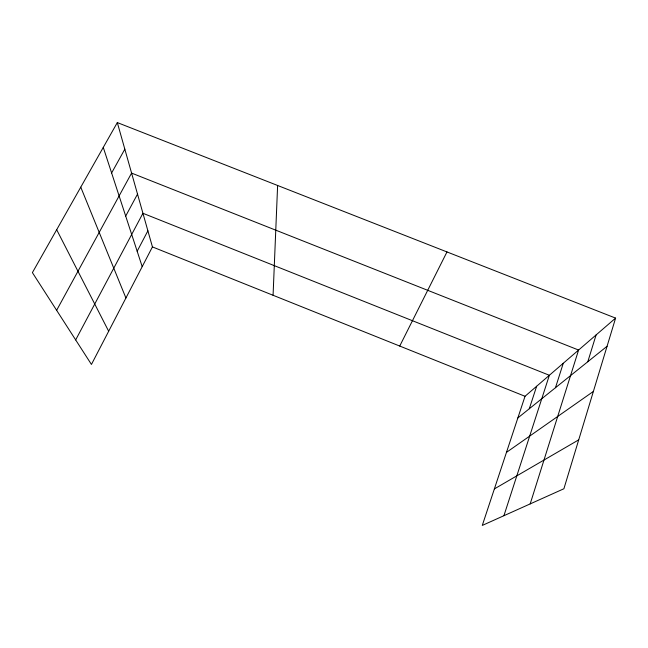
<?xml version="1.0" encoding="UTF-8"?>
<svg xmlns="http://www.w3.org/2000/svg" width="648" height="648" viewBox="0 0 648 648"><rect width="100%" height="100%" fill="white"/><g stroke="black" fill="none" stroke-linecap="round" stroke-linejoin="round"><path stroke-width="0.97" d="M273.075 295.277L277.619 185.482M615.6 318.103L563.898 488.754L482.29 525.423L525.026 396.284L615.6 318.103L117.32 122.577L32.4 272.622L91.441 364.443L152.434 246.912L117.32 122.577M587.801 361.746L596.087 334.951M530.186 503.901L578.591 350.041L131.584 173.089L56.635 310.311M555.466 387.723L563.274 363.269M503.917 515.703L549.358 375.281L142.933 213.281L75.67 339.916M529.286 408.75L536.657 386.249M399.735 346.056L446.982 251.934M137.174 251.238L147.89 230.81M125.696 216.092L137.522 194.117M111.618 172.959L124.829 149.17M517.865 417.936L607.063 346.267M506.469 452.377L593.374 391.449M494.375 488.908L578.713 439.854M152.434 246.912L525.026 396.284M56.684 229.716L108.67 331.241M80.765 187.167L125.923 298.007M103.275 147.396L142.196 266.636"/></g></svg>
